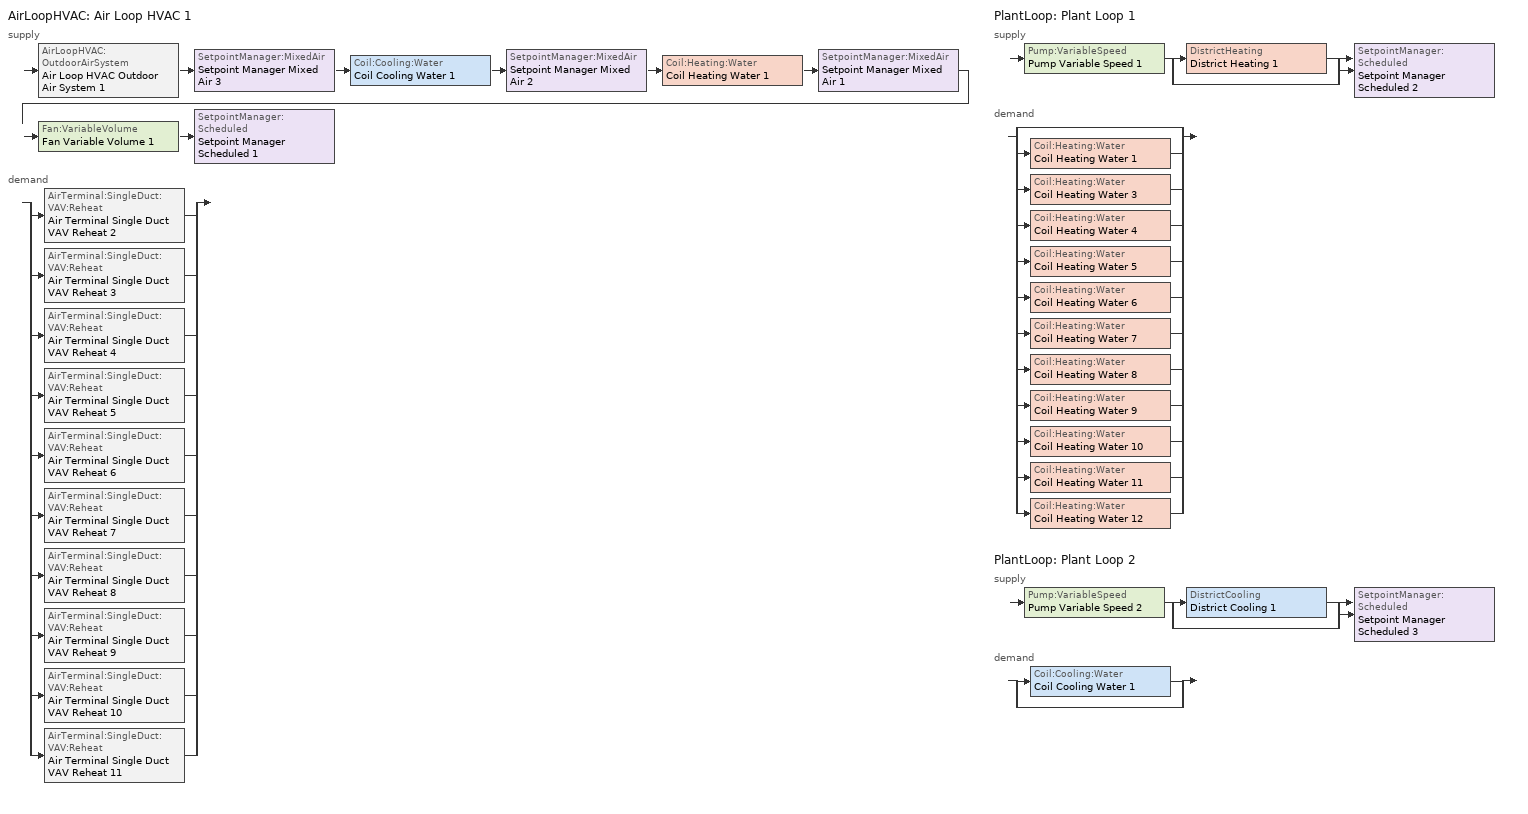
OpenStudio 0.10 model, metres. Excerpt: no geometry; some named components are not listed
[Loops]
AirLoopHVAC 'Air Loop HVAC 1'
 supply: AirLoopHVAC:OutdoorAirSystem 'Air Loop HVAC Outdoor Air System 1' > SetpointManager:MixedAir 'Setpoint Manager Mixed Air 3' > Coil:Cooling:Water 'Coil Cooling Water 1' > SetpointManager:MixedAir 'Setpoint Manager Mixed Air 2' > Coil:Heating:Water 'Coil Heating Water 1' > SetpointManager:MixedAir 'Setpoint Manager Mixed Air 1' > Fan:VariableVolume 'Fan Variable Volume 1' > SetpointManager:Scheduled 'Setpoint Manager Scheduled 1'
 demand: split
  | AirTerminal:SingleDuct:VAV:Reheat 'Air Terminal Single Duct VAV Reheat 2'
  | AirTerminal:SingleDuct:VAV:Reheat 'Air Terminal Single Duct VAV Reheat 3'
  | AirTerminal:SingleDuct:VAV:Reheat 'Air Terminal Single Duct VAV Reheat 4'
  | AirTerminal:SingleDuct:VAV:Reheat 'Air Terminal Single Duct VAV Reheat 5'
  | AirTerminal:SingleDuct:VAV:Reheat 'Air Terminal Single Duct VAV Reheat 6'
  | AirTerminal:SingleDuct:VAV:Reheat 'Air Terminal Single Duct VAV Reheat 7'
  | AirTerminal:SingleDuct:VAV:Reheat 'Air Terminal Single Duct VAV Reheat 8'
  | AirTerminal:SingleDuct:VAV:Reheat 'Air Terminal Single Duct VAV Reheat 9'
  | AirTerminal:SingleDuct:VAV:Reheat 'Air Terminal Single Duct VAV Reheat 10'
  | AirTerminal:SingleDuct:VAV:Reheat 'Air Terminal Single Duct VAV Reheat 11'
PlantLoop 'Plant Loop 1'
 supply: Pump:VariableSpeed 'Pump Variable Speed 1' > split
  | DistrictHeating 'District Heating 1'
  | bypass
  join > SetpointManager:Scheduled 'Setpoint Manager Scheduled 2'
 demand: split
  | bypass
  | Coil:Heating:Water 'Coil Heating Water 1'
  | Coil:Heating:Water 'Coil Heating Water 3'
  | Coil:Heating:Water 'Coil Heating Water 4'
  | Coil:Heating:Water 'Coil Heating Water 5'
  | Coil:Heating:Water 'Coil Heating Water 6'
  | Coil:Heating:Water 'Coil Heating Water 7'
  | Coil:Heating:Water 'Coil Heating Water 8'
  | Coil:Heating:Water 'Coil Heating Water 9'
  | Coil:Heating:Water 'Coil Heating Water 10'
  | Coil:Heating:Water 'Coil Heating Water 11'
  | Coil:Heating:Water 'Coil Heating Water 12'
PlantLoop 'Plant Loop 2'
 supply: Pump:VariableSpeed 'Pump Variable Speed 2' > split
  | DistrictCooling 'District Cooling 1'
  | bypass
  join > SetpointManager:Scheduled 'Setpoint Manager Scheduled 3'
 demand: split
  | Coil:Cooling:Water 'Coil Cooling Water 1'
  | bypass
[Sizing:Zone] Zone Cooling Design Supply Air Temperature {C}=14; Zone Heating Design Supply Air Temperature {C}=40; Zone Cooling Design Supply Air Humidity Ratio {kg-H2O/kg-air}=0.0085; Zone Heating Design Supply Air Humidity Ratio {kg-H2O/kg-air}=0.008; Cooling Design Air Flow Method=DesignDay; Heating Design Air Flow Method=DesignDay
Thermal Zone 1; Thermal Zone 2; Thermal Zone 3; Thermal Zone 4; Thermal Zone 5; Thermal Zone 6; Thermal Zone 7; Thermal Zone 8; Thermal Zone 9; Thermal Zone 10
[Zone equipment]
Thermal Zone 1: Air Terminal Single Duct VAV Reheat 6
Thermal Zone 2: Air Terminal Single Duct VAV Reheat 9
Thermal Zone 3: Air Terminal Single Duct VAV Reheat 5
Thermal Zone 4: Air Terminal Single Duct VAV Reheat 2
Thermal Zone 5: Air Terminal Single Duct VAV Reheat 3
Thermal Zone 6: Air Terminal Single Duct VAV Reheat 7
Thermal Zone 7: Air Terminal Single Duct VAV Reheat 11
Thermal Zone 8: Air Terminal Single Duct VAV Reheat 4
Thermal Zone 9: Air Terminal Single Duct VAV Reheat 10
Thermal Zone 10: Air Terminal Single Duct VAV Reheat 8
[AirLoopHVAC]
Air Loop HVAC 1: Design Supply Air Flow Rate {m3/s}=AutoSize
[Sizing:System]
Air Loop HVAC 1: Type of Load to Size On=Sensible; Design Outdoor Air Flow Rate {m3/s}=Autosize; Minimum System Air Flow Ratio=0.3; Preheat Design Temperature {C}=7; Preheat Design Humidity Ratio {kg-H2O/kg-Air}=0.008; Precool Design Temperature {C}=12.8; Precool Design Humidity Ratio {kg-H2O/kg-Air}=0.008; Central Cooling Design Supply Air Temperature {C}=12.8; Central Heating Design Supply Air Temperature {C}=12.8; Sizing Option=NonCoincident; 100% Outdoor Air in Cooling=Yes; 100% Outdoor Air in Heating=Yes; Central Cooling Design Supply Air Humidity Ratio {kg-H2O/kg-Air}=0.0085; Central Heating Design Supply Air Humidity Ratio {kg-H2O/kg-Air}=0.008; Cooling Design Air Flow Method=DesignDay; Cooling Design Air Flow Rate {m3/s}=0; Heating Design Air Flow Method=DesignDay; Heating Design Air Flow Rate {m3/s}=0; System Outdoor Air Method=ZoneSum
[Fan:VariableVolume]
Fan Variable Volume 1: Availability Schedule=Always_On; Fan Efficiency=0.6045; Pressure Rise {Pa}=500; Maximum Flow Rate {m3/s}=Autosize; Fan Power Minimum Flow Rate Input Method=FixedFlowRate; Fan Power Minimum Flow Fraction=0; Fan Power Minimum Air Flow Rate {m3/s}=0; Motor Efficiency=0.93; Motor In Airstream Fraction=1; Fan Power Coefficient 1=0.0407599; Fan Power Coefficient 2=0.088045; Fan Power Coefficient 3=-0.0729261; Fan Power Coefficient 4=0.94374; Fan Power Coefficient 5=0
[Coil:Heating:Water] Availability Schedule=Always_On
Coil Heating Water 1; Coil Heating Water 3; Coil Heating Water 4; Coil Heating Water 5; Coil Heating Water 6; Coil Heating Water 7; Coil Heating Water 8; Coil Heating Water 9; Coil Heating Water 10; Coil Heating Water 11; Coil Heating Water 12
[Coil:Cooling:Water]
Coil Cooling Water 1: Availability Schedule=Always_On
[SetpointManager:Scheduled] Control Variable=Temperature
Name | Schedule
Setpoint Manager Scheduled 1 | Deck_Temperature
Setpoint Manager Scheduled 2 | Hot_Water_Temperature
Setpoint Manager Scheduled 3 | Chilled_Water_Temperature
[Controller:OutdoorAir]
Controller Outdoor Air 1: Minimum Outdoor Air Flow Rate {m3/s}=Autosize; Maximum Outdoor Air Flow Rate {m3/s}=Autosize; Economizer Control Type=NoEconomizer; Economizer Control Action Type=ModulateFlow; Economizer Maximum Limit Dry-Bulb Temperature {C}=28; Economizer Maximum Limit Enthalpy {J/kg}=64000; Economizer Minimum Limit Dry-Bulb Temperature {C}=-100; Lockout Type=NoLockout; Minimum Limit Type=FixedMinimum; High Humidity Control=No; Heat Recovery Bypass Control Type=BypassWhenOAFlowGreaterThanMinimum
[AirLoopHVAC:OutdoorAirSystem]
Air Loop HVAC Outdoor Air System 1: Controller=Controller Outdoor Air 1
[PlantLoop] Plant Loop Volume {m3}=Autocalculate
Plant Loop 1; Plant Loop 2
[Sizing:Plant]
Name | Loop Type | Design Loop Exit Temperature {C} | Loop Design Temperature Difference {deltaC}
Plant Loop 1 | Heating | 82 | 11
Plant Loop 2 | Cooling | 7.22 | 6.67
[Pump:VariableSpeed] Pump Control Type=Intermittent
Pump Variable Speed 1; Pump Variable Speed 2
[AirTerminal:SingleDuct:VAV:Reheat] Availability Schedule=Always_On; Maximum Air Flow Rate {m3/s}=Autocalculate; Zone Minimum Air Flow Input Method=Constant; Constant Minimum Air Flow Fraction=0.3; Fixed Minimum Air Flow Rate {m3/s}=0; Maximum Hot Water or Steam Flow Rate {m3/s}=Autocalculate; Minimum Hot Water or Steam Flow Rate {m3/s}=0; Convergence Tolerance=0.001; Damper Heating Action=Normal; Maximum Flow per Zone Floor Area During Reheat {m3/s-m2}=Autocalculate; Maximum Flow Fraction During Reheat=Autocalculate; Maximum Reheat Air Temperature {C}=35
Name | Reheat Coil
Air Terminal Single Duct VAV Reheat 2 | Coil Heating Water 3
Air Terminal Single Duct VAV Reheat 3 | Coil Heating Water 4
Air Terminal Single Duct VAV Reheat 4 | Coil Heating Water 5
Air Terminal Single Duct VAV Reheat 5 | Coil Heating Water 6
Air Terminal Single Duct VAV Reheat 6 | Coil Heating Water 7
Air Terminal Single Duct VAV Reheat 7 | Coil Heating Water 8
Air Terminal Single Duct VAV Reheat 8 | Coil Heating Water 9
Air Terminal Single Duct VAV Reheat 9 | Coil Heating Water 10
Air Terminal Single Duct VAV Reheat 10 | Coil Heating Water 11
Air Terminal Single Duct VAV Reheat 11 | Coil Heating Water 12
[Schedule:Ruleset]
Name | Default Day Schedule | Summer Design Day Schedule | Winter Design Day Schedule
Always_On | Always_On_Default | Always_On_Summer_Design_Day | Always_On_Winter_Design_Day
Deck_Temperature | Deck_Temperature_Default | Deck_Temperature_Summer_Design_Day | Deck_Temperature_Winter_Design_Day
Hot_Water_Temperature | Hot_Water_Temperature_Default | Hot_Water_Temperature_Summer_Design_Day | Hot_Water_Temperature_Winter_Design_Day
Chilled_Water_Temperature | Chilled_Water_Temperature_Default | Chilled_Water_Temperature_Summer_Design_Day | Chilled_Water_Temperature_Winter_Design_Day
[Schedule:Day]
Always_On_Default; Always_On_Winter_Design_Day; Always_On_Summer_Design_Day: 24, 0, 1
Deck_Temperature_Default; Deck_Temperature_Winter_Design_Day; Deck_Temperature_Summer_Design_Day: 24, 0, 12.8
Hot_Water_Temperature_Default; Hot_Water_Temperature_Winter_Design_Day; Hot_Water_Temperature_Summer_Design_Day: 24, 0, 67
Chilled_Water_Temperature_Default; Chilled_Water_Temperature_Winter_Design_Day; Chilled_Water_Temperature_Summer_Design_Day: 24, 0, 6.7
